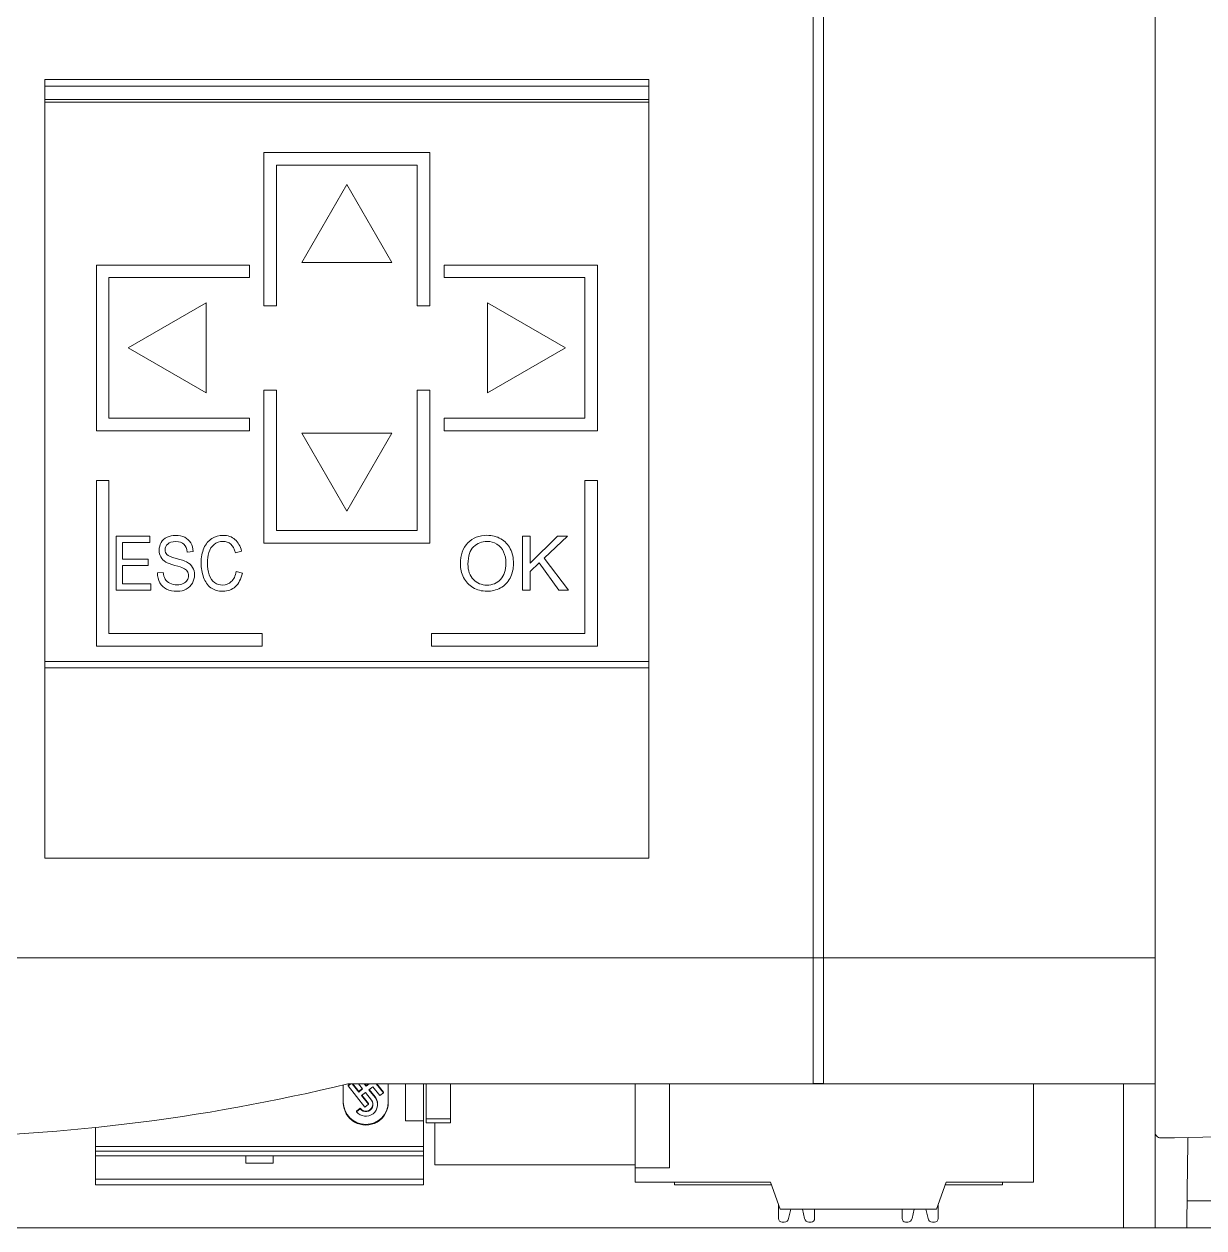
# Model space of a CAD drawing. Header units: millimetres. Extents: x 1359 to 3577, y 1333 to 3557.
# Drawn here: x 2563.6 to 2629.1, y 3183.1 to 3249.9 of the extents above; entities that cross this region are included whole.
import ezdxf

# ---------------------------------------------------------------- set-up
doc = ezdxf.new("R2010")
doc.units = ezdxf.units.MM
doc.set_wipeout_variables(frame=1)
doc.layers.add('000-PI-Oprema', color=30, linetype='Continuous', lineweight=5)
doc.layers.add('002-PI-Kabelska kanalica', color=150, linetype='Continuous')

# ---------------------------------------------------------------- blocks, each defined once
blk = doc.blocks.new('6ES7515-2AN03-0AB0')
blk.add_wipeout([(49766.655, 38535.913), (49836.455, 38535.913), (49836.456, 38388.913), (49766.656, 38388.913)])
at = {"layer": '000-PI-Oprema', "color": 0, "linetype": 'ByBlock', "lineweight": 0}
for p, q in [((49836.456, 38407.562), (49836.456, 38529.113)), ((49836.456, 38407.562), (49836.456, 38529.113)), ((49817.474, 38403.913), (49817.474, 38525.413)), ((49817.474, 38403.913), (49817.474, 38525.413)), ((49818.055, 38403.913), (49818.055, 38525.413)), ((49818.055, 38403.913), (49818.055, 38525.413)), ((49836.455, 38521.642), (49836.456, 38407.562)), ((49836.455, 38521.642), (49836.456, 38407.562)), ((49774.855, 38452.675), (49774.855, 38409.438)), ((49808.355, 38452.675), (49774.855, 38452.675)), ((49774.855, 38452.675), (49774.855, 38409.438)), ((49808.355, 38452.675), (49774.855, 38452.675)), ((49808.355, 38452.675), (49808.355, 38409.438)), ((49808.355, 38452.675), (49808.355, 38409.438)), ((49774.855, 38452.306), (49808.355, 38452.306)), ((49774.855, 38452.306), (49808.355, 38452.306)), ((49774.855, 38451.568), (49808.355, 38451.568)), ((49774.855, 38451.568), (49808.355, 38451.568)), ((49774.855, 38451.417), (49808.355, 38451.417)), ((49774.855, 38451.417), (49808.355, 38451.417)), ((49796.206, 38448.613), (49787.006, 38448.613)), ((49787.006, 38448.613), (49787.006, 38440.113)), ((49796.206, 38448.613), (49787.006, 38448.613)), ((49787.006, 38448.613), (49787.006, 38440.113)), ((49796.206, 38440.113), (49796.206, 38448.613)), ((49796.206, 38440.113), (49796.206, 38448.613)), ((49787.706, 38447.913), (49795.506, 38447.913)), ((49787.706, 38440.113), (49787.706, 38447.913)), ((49787.706, 38447.913), (49795.506, 38447.913)), ((49787.706, 38440.113), (49787.706, 38447.913)), ((49795.506, 38447.913), (49795.506, 38440.113)), ((49795.506, 38447.913), (49795.506, 38440.113)), ((49791.606, 38446.844), (49789.106, 38442.513)), ((49791.606, 38446.844), (49789.106, 38442.513)), ((49794.106, 38442.513), (49791.606, 38446.844)), ((49794.106, 38442.513), (49791.606, 38446.844)), ((49789.106, 38442.513), (49794.106, 38442.513)), ((49789.106, 38442.513), (49794.106, 38442.513)), ((49786.204, 38442.372), (49777.704, 38442.372)), ((49777.704, 38442.372), (49777.704, 38433.172)), ((49786.204, 38442.372), (49777.704, 38442.372)), ((49777.704, 38442.372), (49777.704, 38433.172)), ((49786.204, 38441.672), (49786.204, 38442.372)), ((49786.204, 38441.672), (49786.204, 38442.372)), ((49797.006, 38442.371), (49797.006, 38441.671)), ((49805.506, 38442.371), (49797.006, 38442.371)), ((49797.006, 38442.371), (49797.006, 38441.671)), ((49805.506, 38442.371), (49797.006, 38442.371)), ((49805.505, 38433.171), (49805.506, 38442.371)), ((49805.505, 38433.171), (49805.506, 38442.371)), ((49778.404, 38433.872), (49778.404, 38441.672)), ((49778.404, 38441.672), (49786.204, 38441.672)), ((49778.404, 38433.872), (49778.404, 38441.672)), ((49778.404, 38441.672), (49786.204, 38441.672)), ((49797.006, 38441.671), (49804.806, 38441.671)), ((49797.006, 38441.671), (49804.806, 38441.671)), ((49804.806, 38441.671), (49804.805, 38433.871)), ((49804.806, 38441.671), (49804.805, 38433.871)), ((49783.804, 38440.273), (49779.474, 38437.773)), ((49783.804, 38440.273), (49779.474, 38437.773)), ((49783.804, 38435.273), (49783.804, 38440.273)), ((49783.804, 38435.273), (49783.804, 38440.273)), ((49787.006, 38440.113), (49787.706, 38440.113)), ((49787.006, 38440.113), (49787.706, 38440.113)), ((49795.506, 38440.113), (49796.206, 38440.113)), ((49795.506, 38440.113), (49796.206, 38440.113)), ((49803.737, 38437.773), (49799.407, 38440.273)), ((49799.407, 38440.273), (49799.407, 38435.273)), ((49803.737, 38437.773), (49799.407, 38440.273)), ((49799.407, 38440.273), (49799.407, 38435.273)), ((49779.474, 38437.773), (49783.804, 38435.273)), ((49779.474, 38437.773), (49783.804, 38435.273)), ((49799.407, 38435.273), (49803.737, 38437.773)), ((49799.407, 38435.273), (49803.737, 38437.773)), ((49787.706, 38435.43), (49787.006, 38435.43)), ((49787.006, 38435.43), (49787.006, 38426.93)), ((49787.706, 38435.43), (49787.006, 38435.43)), ((49787.006, 38435.43), (49787.006, 38426.93)), ((49787.706, 38427.63), (49787.706, 38435.43)), ((49787.706, 38427.63), (49787.706, 38435.43)), ((49796.206, 38435.43), (49795.506, 38435.43)), ((49795.506, 38435.43), (49795.506, 38427.63)), ((49796.206, 38435.43), (49795.506, 38435.43)), ((49795.506, 38435.43), (49795.506, 38427.63)), ((49796.206, 38426.93), (49796.206, 38435.43)), ((49796.206, 38426.93), (49796.206, 38435.43)), ((49786.204, 38433.872), (49778.404, 38433.872)), ((49786.204, 38433.872), (49778.404, 38433.872)), ((49786.204, 38433.172), (49786.204, 38433.872)), ((49786.204, 38433.172), (49786.204, 38433.872)), ((49804.805, 38433.871), (49797.005, 38433.871)), ((49797.005, 38433.871), (49797.005, 38433.171)), ((49804.805, 38433.871), (49797.005, 38433.871)), ((49797.005, 38433.871), (49797.005, 38433.171)), ((49777.704, 38433.172), (49786.204, 38433.172)), ((49777.704, 38433.172), (49786.204, 38433.172)), ((49797.005, 38433.171), (49805.505, 38433.171)), ((49797.005, 38433.171), (49805.505, 38433.171)), ((49794.106, 38433.031), (49789.106, 38433.031)), ((49789.106, 38433.031), (49791.606, 38428.701)), ((49794.106, 38433.031), (49789.106, 38433.031)), ((49789.106, 38433.031), (49791.606, 38428.701)), ((49791.606, 38428.701), (49794.106, 38433.031)), ((49791.606, 38428.701), (49794.106, 38433.031)), ((49777.704, 38430.413), (49777.704, 38421.213)), ((49778.404, 38430.413), (49777.704, 38430.413)), ((49777.704, 38430.413), (49777.704, 38421.213)), ((49778.404, 38430.413), (49777.704, 38430.413)), ((49778.404, 38421.913), (49778.404, 38430.413)), ((49778.404, 38421.913), (49778.404, 38430.413)), ((49805.507, 38430.413), (49804.807, 38430.413)), ((49804.807, 38430.413), (49804.807, 38421.913)), ((49805.507, 38430.413), (49804.807, 38430.413)), ((49804.807, 38430.413), (49804.807, 38421.913)), ((49805.507, 38421.213), (49805.507, 38430.413)), ((49805.507, 38421.213), (49805.507, 38430.413)), ((49780.676, 38427.313), (49778.806, 38427.313)), ((49778.806, 38427.313), (49778.806, 38424.313)), ((49780.676, 38427.313), (49778.806, 38427.313)), ((49778.806, 38427.313), (49778.806, 38424.313)), ((49780.676, 38426.958), (49780.676, 38427.313)), ((49780.676, 38426.958), (49780.676, 38427.313)), ((49795.506, 38427.63), (49787.706, 38427.63)), ((49795.506, 38427.63), (49787.706, 38427.63)), ((49801.359, 38427.313), (49801.359, 38424.313)), ((49801.767, 38427.313), (49801.359, 38427.313)), ((49801.359, 38427.313), (49801.359, 38424.313)), ((49801.767, 38427.313), (49801.359, 38427.313)), ((49801.767, 38425.825), (49801.767, 38427.313)), ((49803.297, 38427.313), (49801.767, 38425.825)), ((49801.767, 38425.825), (49801.767, 38427.313)), ((49803.297, 38427.313), (49801.767, 38425.825)), ((49802.557, 38426.097), (49803.849, 38427.313)), ((49802.557, 38426.097), (49803.849, 38427.313)), ((49803.849, 38427.313), (49803.297, 38427.313)), ((49803.849, 38427.313), (49803.297, 38427.313)), ((49779.148, 38426.958), (49780.676, 38426.958)), ((49779.148, 38426.04), (49779.148, 38426.958)), ((49779.148, 38426.958), (49780.676, 38426.958)), ((49779.148, 38426.04), (49779.148, 38426.958)), ((49782.745, 38426.439), (49783.073, 38426.467)), ((49782.745, 38426.439), (49783.073, 38426.467)), ((49785.425, 38426.398), (49785.762, 38426.49)), ((49785.425, 38426.398), (49785.762, 38426.49)), ((49787.006, 38426.93), (49796.206, 38426.93)), ((49787.006, 38426.93), (49796.206, 38426.93)), ((49780.578, 38426.04), (49779.148, 38426.04)), ((49780.578, 38426.04), (49779.148, 38426.04)), ((49780.578, 38425.688), (49780.578, 38426.04)), ((49780.578, 38425.688), (49780.578, 38426.04)), ((49801.767, 38425.352), (49802.271, 38425.831)), ((49801.767, 38425.352), (49802.271, 38425.831)), ((49802.271, 38425.831), (49803.368, 38424.313)), ((49802.271, 38425.831), (49803.368, 38424.313)), ((49803.906, 38424.313), (49802.557, 38426.097)), ((49803.906, 38424.313), (49802.557, 38426.097)), ((49779.148, 38424.667), (49779.148, 38425.688)), ((49779.148, 38425.688), (49780.578, 38425.688)), ((49779.148, 38424.667), (49779.148, 38425.688)), ((49779.148, 38425.688), (49780.578, 38425.688)), ((49781.415, 38425.309), (49781.092, 38425.276)), ((49781.415, 38425.309), (49781.092, 38425.276)), ((49785.806, 38425.264), (49785.464, 38425.364)), ((49785.806, 38425.264), (49785.464, 38425.364)), ((49801.767, 38424.313), (49801.767, 38425.352)), ((49801.767, 38424.313), (49801.767, 38425.352)), ((49780.735, 38424.667), (49779.148, 38424.667)), ((49780.735, 38424.667), (49779.148, 38424.667)), ((49780.735, 38424.313), (49780.735, 38424.667)), ((49780.735, 38424.313), (49780.735, 38424.667)), ((49778.806, 38424.313), (49780.735, 38424.313)), ((49778.806, 38424.313), (49780.735, 38424.313)), ((49801.359, 38424.313), (49801.767, 38424.313)), ((49801.359, 38424.313), (49801.767, 38424.313)), ((49803.368, 38424.313), (49803.906, 38424.313)), ((49803.368, 38424.313), (49803.906, 38424.313)), ((49786.904, 38421.913), (49778.404, 38421.913)), ((49786.904, 38421.913), (49778.404, 38421.913)), ((49786.904, 38421.213), (49786.904, 38421.913)), ((49786.904, 38421.213), (49786.904, 38421.913)), ((49796.307, 38421.913), (49796.307, 38421.213)), ((49804.807, 38421.913), (49796.307, 38421.913)), ((49796.307, 38421.913), (49796.307, 38421.213)), ((49804.807, 38421.913), (49796.307, 38421.913)), ((49777.704, 38421.213), (49786.904, 38421.213)), ((49777.704, 38421.213), (49786.904, 38421.213)), ((49796.307, 38421.213), (49805.507, 38421.213)), ((49796.307, 38421.213), (49805.507, 38421.213)), ((49808.355, 38420.36), (49774.855, 38420.36)), ((49808.355, 38420.36), (49774.855, 38420.36)), ((49774.855, 38420.006), (49808.355, 38420.006)), ((49774.855, 38420.006), (49808.355, 38420.006)), ((49808.355, 38409.438), (49774.855, 38409.438)), ((49808.355, 38409.438), (49774.855, 38409.438)), ((49836.455, 38407.562), (49836.456, 38407.562)), ((49836.455, 38407.562), (49836.456, 38407.562)), ((49836.456, 38407.013), (49836.456, 38407.562)), ((49836.456, 38407.013), (49836.456, 38407.562)), ((49836.456, 38407.013), (49836.455, 38407.013)), ((49836.456, 38407.013), (49836.455, 38407.013)), ((49836.456, 38405.513), (49836.456, 38407.013)), ((49836.456, 38405.513), (49836.456, 38407.013)), ((49836.456, 38405.513), (49836.455, 38405.513)), ((49836.456, 38405.513), (49836.455, 38405.513)), ((49836.456, 38403.913), (49836.456, 38405.513)), ((49836.456, 38403.913), (49836.456, 38405.513)), ((49817.474, 38403.913), (49766.655, 38403.913)), ((49817.474, 38403.913), (49766.655, 38403.913)), ((49817.474, 38403.913), (49818.055, 38403.913)), ((49817.474, 38403.913), (49818.055, 38403.913)), ((49836.455, 38403.913), (49818.055, 38403.913)), ((49836.455, 38403.913), (49818.055, 38403.913)), ((49836.455, 38403.913), (49836.456, 38403.913)), ((49836.455, 38403.913), (49836.456, 38403.913)), ((49836.456, 38403.913), (49836.456, 38388.913)), ((49836.456, 38403.913), (49836.456, 38388.913)), ((49791.406, 38395.862), (49791.406, 38396.852)), ((49791.406, 38395.862), (49791.406, 38396.852)), ((49817.474, 38396.913), (49791.655, 38396.913)), ((49817.474, 38396.913), (49791.655, 38396.913)), ((49791.682, 38396.831), (49791.787, 38396.913)), ((49791.834, 38396.913), (49791.682, 38396.795)), ((49791.682, 38396.831), (49791.787, 38396.913)), ((49791.834, 38396.913), (49791.682, 38396.795)), ((49791.682, 38396.795), (49791.682, 38396.831)), ((49791.682, 38396.795), (49791.682, 38396.831)), ((49791.682, 38396.795), (49792.606, 38395.623)), ((49791.682, 38396.795), (49792.606, 38395.623)), ((49792.264, 38396.459), (49791.907, 38396.913)), ((49792.264, 38396.459), (49791.907, 38396.913)), ((49791.936, 38396.913), (49792.264, 38396.496)), ((49791.936, 38396.913), (49792.264, 38396.496)), ((49792.255, 38396.913), (49792.48, 38396.627)), ((49792.255, 38396.913), (49792.48, 38396.627)), ((49792.264, 38396.496), (49792.462, 38396.649)), ((49792.264, 38396.496), (49792.462, 38396.649)), ((49792.48, 38396.627), (49792.264, 38396.459)), ((49792.48, 38396.627), (49792.264, 38396.459)), ((49792.264, 38396.459), (49792.264, 38396.496)), ((49792.264, 38396.459), (49792.264, 38396.496)), ((49792.418, 38396.264), (49792.634, 38396.431)), ((49792.418, 38396.264), (49792.634, 38396.431)), ((49792.677, 38396.779), (49792.572, 38396.913)), ((49792.677, 38396.779), (49792.572, 38396.913)), ((49792.6, 38396.913), (49792.677, 38396.815)), ((49792.6, 38396.913), (49792.677, 38396.815)), ((49792.634, 38396.431), (49792.97, 38396.005)), ((49792.634, 38396.431), (49792.97, 38396.005)), ((49792.677, 38396.815), (49792.803, 38396.913)), ((49792.849, 38396.913), (49792.677, 38396.779)), ((49792.677, 38396.815), (49792.803, 38396.913)), ((49792.849, 38396.913), (49792.677, 38396.779)), ((49792.677, 38396.779), (49792.677, 38396.815)), ((49792.677, 38396.779), (49792.677, 38396.815)), ((49792.831, 38396.584), (49793.047, 38396.751)), ((49792.831, 38396.584), (49793.047, 38396.751)), ((49793.167, 38396.158), (49792.831, 38396.584)), ((49793.167, 38396.158), (49792.831, 38396.584)), ((49792.849, 38396.598), (49793.167, 38396.194)), ((49792.849, 38396.598), (49793.167, 38396.194)), ((49793.047, 38396.751), (49793.432, 38396.263)), ((49793.047, 38396.751), (49793.432, 38396.263)), ((49793.629, 38396.416), (49793.237, 38396.913)), ((49793.629, 38396.416), (49793.237, 38396.913)), ((49793.265, 38396.913), (49793.629, 38396.452)), ((49793.265, 38396.913), (49793.629, 38396.452)), ((49793.432, 38396.263), (49793.629, 38396.416)), ((49793.432, 38396.263), (49793.629, 38396.416)), ((49793.629, 38396.416), (49793.629, 38396.452)), ((49793.629, 38396.416), (49793.629, 38396.452)), ((49793.906, 38396.913), (49793.906, 38395.862)), ((49793.906, 38396.913), (49793.906, 38395.862)), ((49794.856, 38394.86), (49794.856, 38396.913)), ((49794.856, 38394.86), (49794.856, 38396.913)), ((49795.856, 38394.86), (49795.856, 38396.913)), ((49795.856, 38394.86), (49795.856, 38396.913)), ((49807.606, 38396.913), (49807.606, 38392.258)), ((49807.606, 38396.913), (49807.606, 38392.258)), ((49807.606, 38396.913), (49807.606, 38392.258)), ((49807.606, 38396.913), (49807.606, 38392.258)), ((49809.506, 38396.913), (49809.506, 38392.258)), ((49809.506, 38396.913), (49809.506, 38392.258)), ((49817.474, 38396.925), (49818.055, 38396.925)), ((49817.474, 38396.925), (49818.055, 38396.925)), ((49818.055, 38396.913), (49817.474, 38396.913)), ((49818.055, 38396.913), (49817.474, 38396.913)), ((49836.455, 38396.913), (49818.055, 38396.913)), ((49836.455, 38396.913), (49818.055, 38396.913)), ((49829.706, 38391.458), (49829.706, 38396.913)), ((49829.706, 38391.458), (49829.706, 38396.913)), ((49834.7, 38388.913), (49834.7, 38396.913)), ((49834.7, 38388.913), (49834.7, 38396.913)), ((49792.803, 38395.776), (49792.418, 38396.264)), ((49792.803, 38395.776), (49792.418, 38396.264)), ((49792.436, 38396.278), (49792.803, 38395.812)), ((49792.436, 38396.278), (49792.803, 38395.812)), ((49792.606, 38395.623), (49792.803, 38395.776)), ((49792.606, 38395.623), (49792.803, 38395.776)), ((49792.803, 38395.776), (49792.803, 38395.812)), ((49792.803, 38395.776), (49792.803, 38395.812)), ((49793.167, 38396.158), (49793.167, 38396.194)), ((49793.167, 38396.158), (49793.167, 38396.194)), ((49793.304, 38395.762), (49793.304, 38395.798)), ((49793.304, 38395.762), (49793.304, 38395.798)), ((49792.144, 38395.402), (49792.341, 38395.554)), ((49792.144, 38395.402), (49792.341, 38395.554)), ((49792.341, 38395.518), (49792.144, 38395.365)), ((49792.341, 38395.518), (49792.144, 38395.365)), ((49792.144, 38395.365), (49792.144, 38395.402)), ((49792.144, 38395.365), (49792.144, 38395.402)), ((49792.341, 38395.518), (49792.341, 38395.554)), ((49792.341, 38395.518), (49792.341, 38395.554)), ((49777.656, 38393.441), (49777.656, 38394.487)), ((49777.656, 38393.441), (49777.656, 38394.487)), ((49795.856, 38394.86), (49794.856, 38394.86)), ((49795.856, 38394.86), (49794.856, 38394.86)), ((49795.856, 38393.441), (49795.856, 38394.86)), ((49795.856, 38393.441), (49795.856, 38394.86)), ((49797.356, 38394.963), (49796.006, 38394.963)), ((49797.356, 38394.963), (49796.006, 38394.963)), ((49796.006, 38394.746), (49797.356, 38394.746)), ((49796.006, 38394.746), (49797.356, 38394.746)), ((49777.656, 38393.18), (49777.656, 38393.441)), ((49795.856, 38393.441), (49777.656, 38393.441)), ((49777.656, 38393.18), (49777.656, 38393.441)), ((49795.856, 38393.441), (49777.656, 38393.441)), ((49777.656, 38392.913), (49777.656, 38393.18)), ((49795.856, 38393.18), (49777.656, 38393.18)), ((49777.656, 38392.913), (49777.656, 38393.18)), ((49795.856, 38393.18), (49777.656, 38393.18)), ((49795.856, 38393.18), (49795.856, 38393.441)), ((49795.856, 38393.18), (49795.856, 38393.441)), ((49795.856, 38392.913), (49795.856, 38393.18)), ((49795.856, 38392.913), (49795.856, 38393.18)), ((49777.656, 38391.613), (49777.656, 38392.913)), ((49795.856, 38392.913), (49777.656, 38392.913)), ((49777.656, 38391.613), (49777.656, 38392.913)), ((49795.856, 38392.913), (49777.656, 38392.913)), ((49786.007, 38392.509), (49786.007, 38392.913)), ((49786.007, 38392.509), (49786.007, 38392.913)), ((49787.507, 38392.509), (49786.007, 38392.509)), ((49787.507, 38392.509), (49786.007, 38392.509)), ((49787.507, 38392.509), (49787.507, 38392.913)), ((49787.507, 38392.509), (49787.507, 38392.913)), ((49795.856, 38391.613), (49795.856, 38392.913)), ((49795.856, 38391.613), (49795.856, 38392.913)), ((49809.506, 38392.258), (49807.606, 38392.258)), ((49807.606, 38392.258), (49807.606, 38391.458)), ((49809.506, 38392.258), (49807.606, 38392.258)), ((49807.606, 38392.258), (49807.606, 38391.458)), ((49777.656, 38391.313), (49777.656, 38391.613)), ((49795.856, 38391.613), (49777.656, 38391.613)), ((49777.656, 38391.313), (49777.656, 38391.613)), ((49795.856, 38391.613), (49777.656, 38391.613)), ((49795.856, 38391.313), (49777.656, 38391.313)), ((49795.856, 38391.313), (49777.656, 38391.313)), ((49795.856, 38391.313), (49795.856, 38391.613)), ((49795.856, 38391.313), (49795.856, 38391.613)), ((49807.606, 38391.458), (49815.111, 38391.458)), ((49807.606, 38391.458), (49815.111, 38391.458)), ((49809.777, 38391.313), (49809.777, 38391.458)), ((49809.777, 38391.313), (49809.777, 38391.458)), ((49809.777, 38391.313), (49815.163, 38391.313)), ((49809.777, 38391.313), (49815.163, 38391.313)), ((49815.111, 38391.458), (49815.656, 38389.958)), ((49815.111, 38391.458), (49815.656, 38389.958)), ((49824.315, 38389.958), (49824.861, 38391.458)), ((49824.315, 38389.958), (49824.861, 38391.458)), ((49824.807, 38391.313), (49827.977, 38391.313)), ((49824.807, 38391.313), (49827.977, 38391.313)), ((49824.861, 38391.458), (49829.706, 38391.458)), ((49824.861, 38391.458), (49829.706, 38391.458)), ((49827.977, 38391.313), (49827.977, 38391.458)), ((49827.977, 38391.313), (49827.977, 38391.458)), ((49815.561, 38390.221), (49815.561, 38389.438)), ((49815.561, 38390.221), (49815.561, 38389.438)), ((49815.656, 38389.958), (49824.315, 38389.958)), ((49815.656, 38389.958), (49824.315, 38389.958)), ((49816.119, 38389.434), (49816.236, 38389.958)), ((49816.119, 38389.434), (49816.236, 38389.958)), ((49816.886, 38389.958), (49817.002, 38389.434)), ((49816.886, 38389.958), (49817.002, 38389.434)), ((49817.561, 38389.438), (49817.561, 38389.958)), ((49817.561, 38389.438), (49817.561, 38389.958)), ((49822.411, 38389.438), (49822.411, 38389.958)), ((49822.411, 38389.438), (49822.411, 38389.958)), ((49823.086, 38389.958), (49822.969, 38389.434)), ((49823.086, 38389.958), (49822.969, 38389.434)), ((49823.852, 38389.434), (49823.736, 38389.958)), ((49823.852, 38389.434), (49823.736, 38389.958)), ((49824.411, 38390.221), (49824.411, 38389.438)), ((49824.411, 38390.221), (49824.411, 38389.438)), ((49815.761, 38389.238), (49815.875, 38389.238)), ((49815.761, 38389.238), (49815.875, 38389.238)), ((49817.246, 38389.238), (49817.361, 38389.238)), ((49817.246, 38389.238), (49817.361, 38389.238)), ((49822.725, 38389.238), (49822.611, 38389.238)), ((49822.725, 38389.238), (49822.611, 38389.238)), ((49824.211, 38389.238), (49824.096, 38389.238)), ((49824.211, 38389.238), (49824.096, 38389.238)), ((49834.7, 38388.913), (49768.411, 38388.913)), ((49834.7, 38388.913), (49768.411, 38388.913)), ((49836.456, 38388.913), (49834.7, 38388.913)), ((49836.456, 38388.913), (49834.7, 38388.913))]:
    blk.add_line(p, q, dxfattribs=at)
for centre, radius, start, end in [((49766.655, 38499.579), 105.667, 270.16313, 283.68555), ((49766.655, 38499.579), 105.667, 270.16313, 283.68555), ((49815.761, 38389.438), 0.2, 180, 270), ((49815.761, 38389.438), 0.2, 180, 270), ((49815.875, 38389.488), 0.25, 270, 347.5), ((49815.875, 38389.488), 0.25, 270, 347.5), ((49817.246, 38389.488), 0.25, 192.5, 270), ((49817.246, 38389.488), 0.25, 192.5, 270), ((49817.361, 38389.438), 0.2, 270, 0), ((49817.361, 38389.438), 0.2, 270, 0), ((49822.611, 38389.438), 0.2, 180, 270), ((49822.611, 38389.438), 0.2, 180, 270), ((49822.725, 38389.488), 0.25, 270, 347.5), ((49822.725, 38389.488), 0.25, 270, 347.5), ((49824.096, 38389.488), 0.25, 192.5, 270), ((49824.096, 38389.488), 0.25, 192.5, 270), ((49824.211, 38389.438), 0.2, 270, 0), ((49824.211, 38389.438), 0.2, 270, 0)]:
    blk.add_arc(centre, radius, start, end, dxfattribs=at)
for centre, major_axis, start_param, end_param in [((49792.656, 38395.898), (1.25, 0), 3.141593, 6.283185), ((49792.656, 38395.898), (1.25, 0), 3.141593, 6.283185), ((49792.656, 38395.862), (-1.25, 0), 0, 3.141593), ((49792.656, 38395.862), (-1.25, 0), 0, 3.141593), ((49792.656, 38395.762), (0.649, 0), 3.804818, 6.94641), ((49792.656, 38395.762), (0.649, 0), 3.804818, 6.94641), ((49792.656, 38395.762), (-0.399, 0), 0.663225, 3.804818), ((49792.656, 38395.762), (-0.399, 0), 0.663225, 3.804818), ((49792.656, 38395.798), (0.399, 0), 3.804818, 6.237441), ((49792.656, 38395.798), (0.399, 0), 3.804818, 6.237441), ((49792.656, 38395.798), (-0.649, 0), 3.141549, 3.804818), ((49792.656, 38395.798), (-0.649, 0), 3.141549, 3.804818)]:
    blk.add_ellipse(centre, major_axis=major_axis, ratio=0.991445, start_param=start_param, end_param=end_param, dxfattribs=at)
for points, knots in [([(49783.073, 38426.467), (49783.067, 38426.644), (49783.025, 38426.801), (49782.867, 38427.079), (49782.755, 38427.184), (49782.462, 38427.328), (49782.293, 38427.364), (49781.927, 38427.364), (49781.769, 38427.329), (49781.484, 38427.193), (49781.376, 38427.093), (49781.228, 38426.83), (49781.191, 38426.688), (49781.191, 38426.399), (49781.221, 38426.274), (49781.342, 38426.052), (49781.434, 38425.959), (49781.558, 38425.884)], [0, 0, 0, 0, 0.136305, 0.136305, 0.27261, 0.27261, 0.408915, 0.408915, 0.532077, 0.532077, 0.655033, 0.655033, 0.777554, 0.777554, 0.888665, 0.888665, 1, 1, 1, 1]), ([(49783.073, 38426.467), (49783.067, 38426.644), (49783.025, 38426.801), (49782.867, 38427.079), (49782.755, 38427.184), (49782.462, 38427.328), (49782.293, 38427.364), (49781.927, 38427.364), (49781.769, 38427.329), (49781.484, 38427.193), (49781.376, 38427.093), (49781.228, 38426.83), (49781.191, 38426.688), (49781.191, 38426.399), (49781.221, 38426.274), (49781.342, 38426.052), (49781.434, 38425.959), (49781.558, 38425.884)], [0, 0, 0, 0, 0.136305, 0.136305, 0.27261, 0.27261, 0.408915, 0.408915, 0.532077, 0.532077, 0.655033, 0.655033, 0.777554, 0.777554, 0.888665, 0.888665, 1, 1, 1, 1]), ([(49785.762, 38426.49), (49785.692, 38426.767), (49785.569, 38426.982), (49785.217, 38427.288), (49784.999, 38427.364), (49784.512, 38427.364), (49784.303, 38427.303), (49783.923, 38427.062), (49783.777, 38426.885), (49783.571, 38426.42), (49783.519, 38426.148), (49783.519, 38425.548), (49783.565, 38425.281), (49783.748, 38424.781), (49783.88, 38424.59), (49784.23, 38424.327), (49784.456, 38424.262), (49785.004, 38424.262), (49785.232, 38424.347), (49785.605, 38424.69), (49785.734, 38424.938), (49785.806, 38425.264)], [0, 0, 0, 0, 0.116006, 0.116006, 0.231813, 0.231813, 0.333885, 0.333885, 0.435957, 0.435957, 0.538114, 0.538114, 0.631842, 0.631842, 0.725634, 0.725634, 0.819268, 0.819268, 0.909704, 0.909704, 1, 1, 1, 1]), ([(49785.762, 38426.49), (49785.692, 38426.767), (49785.569, 38426.982), (49785.217, 38427.288), (49784.999, 38427.364), (49784.512, 38427.364), (49784.303, 38427.303), (49783.923, 38427.062), (49783.777, 38426.885), (49783.571, 38426.42), (49783.519, 38426.148), (49783.519, 38425.548), (49783.565, 38425.281), (49783.748, 38424.781), (49783.88, 38424.59), (49784.23, 38424.327), (49784.456, 38424.262), (49785.004, 38424.262), (49785.232, 38424.347), (49785.605, 38424.69), (49785.734, 38424.938), (49785.806, 38425.264)], [0, 0, 0, 0, 0.116006, 0.116006, 0.231813, 0.231813, 0.333885, 0.333885, 0.435957, 0.435957, 0.538114, 0.538114, 0.631842, 0.631842, 0.725634, 0.725634, 0.819268, 0.819268, 0.909704, 0.909704, 1, 1, 1, 1]), ([(49800.672, 38426.613), (49800.552, 38426.85), (49800.377, 38427.035), (49799.921, 38427.3), (49799.665, 38427.366), (49798.946, 38427.365), (49798.592, 38427.225), (49798.043, 38426.661), (49797.906, 38426.272), (49797.906, 38425.51), (49797.964, 38425.261), (49798.082, 38425.025)], [0, 0, 0, 0, 0.170456, 0.170456, 0.341111, 0.341111, 0.601823, 0.601823, 0.862244, 0.862244, 1, 1, 1, 1]), ([(49800.672, 38426.613), (49800.552, 38426.85), (49800.377, 38427.035), (49799.921, 38427.3), (49799.665, 38427.366), (49798.946, 38427.365), (49798.592, 38427.225), (49798.043, 38426.661), (49797.906, 38426.272), (49797.906, 38425.51), (49797.964, 38425.261), (49798.082, 38425.025)], [0, 0, 0, 0, 0.170456, 0.170456, 0.341111, 0.341111, 0.601823, 0.601823, 0.862244, 0.862244, 1, 1, 1, 1]), ([(49781.234, 38424.737), (49781.324, 38424.578), (49781.448, 38424.459), (49781.764, 38424.301), (49781.96, 38424.262), (49782.379, 38424.262), (49782.545, 38424.3), (49782.841, 38424.458), (49782.954, 38424.567), (49783.111, 38424.85), (49783.151, 38425), (49783.151, 38425.321), (49783.115, 38425.463), (49782.971, 38425.71), (49782.861, 38425.813), (49782.606, 38425.947), (49782.415, 38426.011), (49781.859, 38426.157), (49781.687, 38426.228), (49781.554, 38426.367), (49781.521, 38426.456), (49781.521, 38426.688), (49781.568, 38426.794), (49781.757, 38426.97), (49781.908, 38427.014), (49782.314, 38427.014), (49782.464, 38426.965), (49782.667, 38426.772), (49782.727, 38426.628), (49782.745, 38426.439)], [0, 0, 0, 0, 0.098597, 0.098597, 0.197459, 0.197459, 0.275519, 0.275519, 0.353579, 0.353579, 0.431515, 0.431515, 0.510051, 0.510051, 0.588733, 0.588733, 0.642847, 0.642847, 0.697058, 0.697058, 0.752143, 0.752143, 0.815366, 0.815366, 0.878589, 0.878589, 0.939386, 0.939386, 1, 1, 1, 1]), ([(49781.234, 38424.737), (49781.324, 38424.578), (49781.448, 38424.459), (49781.764, 38424.301), (49781.96, 38424.262), (49782.379, 38424.262), (49782.545, 38424.3), (49782.841, 38424.458), (49782.954, 38424.567), (49783.111, 38424.85), (49783.151, 38425), (49783.151, 38425.321), (49783.115, 38425.463), (49782.971, 38425.71), (49782.861, 38425.813), (49782.606, 38425.947), (49782.415, 38426.011), (49781.859, 38426.157), (49781.687, 38426.228), (49781.554, 38426.367), (49781.521, 38426.456), (49781.521, 38426.688), (49781.568, 38426.794), (49781.757, 38426.97), (49781.908, 38427.014), (49782.314, 38427.014), (49782.464, 38426.965), (49782.667, 38426.772), (49782.727, 38426.628), (49782.745, 38426.439)], [0, 0, 0, 0, 0.098597, 0.098597, 0.197459, 0.197459, 0.275519, 0.275519, 0.353579, 0.353579, 0.431515, 0.431515, 0.510051, 0.510051, 0.588733, 0.588733, 0.642847, 0.642847, 0.697058, 0.697058, 0.752143, 0.752143, 0.815366, 0.815366, 0.878589, 0.878589, 0.939386, 0.939386, 1, 1, 1, 1]), ([(49785.194, 38424.793), (49785.06, 38424.665), (49784.899, 38424.601), (49784.549, 38424.601), (49784.402, 38424.648), (49784.132, 38424.836), (49784.032, 38424.979), (49783.904, 38425.359), (49783.872, 38425.582), (49783.872, 38426.035), (49783.899, 38426.227), (49784.007, 38426.599), (49784.102, 38426.748), (49784.368, 38426.969), (49784.534, 38427.024), (49784.906, 38427.024), (49785.049, 38426.974), (49785.277, 38426.775), (49785.365, 38426.616), (49785.425, 38426.398)], [0, 0, 0, 0, 0.155041, 0.155041, 0.281893, 0.281893, 0.40841, 0.40841, 0.534821, 0.534821, 0.633208, 0.633208, 0.731297, 0.731297, 0.829385, 0.829385, 0.914919, 0.914919, 1, 1, 1, 1]), ([(49785.194, 38424.793), (49785.06, 38424.665), (49784.899, 38424.601), (49784.549, 38424.601), (49784.402, 38424.648), (49784.132, 38424.836), (49784.032, 38424.979), (49783.904, 38425.359), (49783.872, 38425.582), (49783.872, 38426.035), (49783.899, 38426.227), (49784.007, 38426.599), (49784.102, 38426.748), (49784.368, 38426.969), (49784.534, 38427.024), (49784.906, 38427.024), (49785.049, 38426.974), (49785.277, 38426.775), (49785.365, 38426.616), (49785.425, 38426.398)], [0, 0, 0, 0, 0.155041, 0.155041, 0.281893, 0.281893, 0.40841, 0.40841, 0.534821, 0.534821, 0.633208, 0.633208, 0.731297, 0.731297, 0.829385, 0.829385, 0.914919, 0.914919, 1, 1, 1, 1]), ([(49798.082, 38425.025), (49798.2, 38424.788), (49798.372, 38424.602), (49798.829, 38424.33), (49799.089, 38424.262), (49799.646, 38424.262), (49799.895, 38424.323), (49800.357, 38424.57), (49800.536, 38424.752), (49800.788, 38425.232), (49800.851, 38425.504), (49800.851, 38426.109), (49800.791, 38426.377), (49800.672, 38426.613)], [0, 0, 0, 0, 0.176244, 0.176244, 0.352847, 0.352847, 0.515628, 0.515628, 0.678065, 0.678065, 0.840176, 0.840176, 1, 1, 1, 1]), ([(49798.082, 38425.025), (49798.2, 38424.788), (49798.372, 38424.602), (49798.829, 38424.33), (49799.089, 38424.262), (49799.646, 38424.262), (49799.895, 38424.323), (49800.357, 38424.57), (49800.536, 38424.752), (49800.788, 38425.232), (49800.851, 38425.504), (49800.851, 38426.109), (49800.791, 38426.377), (49800.672, 38426.613)], [0, 0, 0, 0, 0.176244, 0.176244, 0.352847, 0.352847, 0.515628, 0.515628, 0.678065, 0.678065, 0.840176, 0.840176, 1, 1, 1, 1]), ([(49800.133, 38424.916), (49799.936, 38424.706), (49799.683, 38424.601), (49799.075, 38424.601), (49798.825, 38424.705), (49798.425, 38425.121), (49798.326, 38425.406), (49798.326, 38426.219), (49798.43, 38426.542), (49798.638, 38426.734)], [0, 0, 0, 0, 0.238881, 0.238881, 0.472857, 0.472857, 0.707187, 0.707187, 1, 1, 1, 1]), ([(49800.133, 38424.916), (49799.936, 38424.706), (49799.683, 38424.601), (49799.075, 38424.601), (49798.825, 38424.705), (49798.425, 38425.121), (49798.326, 38425.406), (49798.326, 38426.219), (49798.43, 38426.542), (49798.638, 38426.734)], [0, 0, 0, 0, 0.238881, 0.238881, 0.472857, 0.472857, 0.707187, 0.707187, 1, 1, 1, 1]), ([(49798.638, 38426.734), (49798.846, 38426.928), (49799.094, 38427.024), (49799.586, 38427.024), (49799.769, 38426.974), (49800.095, 38426.773), (49800.219, 38426.632), (49800.389, 38426.268), (49800.431, 38426.055), (49800.431, 38425.424), (49800.332, 38425.126), (49800.133, 38424.916)], [0, 0, 0, 0, 0.235344, 0.235344, 0.401681, 0.401681, 0.568298, 0.568298, 0.735598, 0.735598, 1, 1, 1, 1]), ([(49798.638, 38426.734), (49798.846, 38426.928), (49799.094, 38427.024), (49799.586, 38427.024), (49799.769, 38426.974), (49800.095, 38426.773), (49800.219, 38426.632), (49800.389, 38426.268), (49800.431, 38426.055), (49800.431, 38425.424), (49800.332, 38425.126), (49800.133, 38424.916)], [0, 0, 0, 0, 0.235344, 0.235344, 0.401681, 0.401681, 0.568298, 0.568298, 0.735598, 0.735598, 1, 1, 1, 1]), ([(49781.558, 38425.884), (49781.653, 38425.825), (49781.819, 38425.763), (49782.294, 38425.631), (49782.448, 38425.582), (49782.626, 38425.503), (49782.703, 38425.444), (49782.797, 38425.303), (49782.821, 38425.221), (49782.821, 38425.034), (49782.796, 38424.949), (49782.699, 38424.792), (49782.624, 38424.73), (49782.425, 38424.64), (49782.309, 38424.618), (49782.031, 38424.618), (49781.899, 38424.648), (49781.664, 38424.766), (49781.577, 38424.844), (49781.466, 38425.036), (49781.43, 38425.159), (49781.415, 38425.309)], [0, 0, 0, 0, 0.066888, 0.066888, 0.133776, 0.133776, 0.23805, 0.23805, 0.341697, 0.341697, 0.444667, 0.444667, 0.547636, 0.547636, 0.6513, 0.6513, 0.767974, 0.767974, 0.884403, 0.884403, 1, 1, 1, 1]), ([(49781.558, 38425.884), (49781.653, 38425.825), (49781.819, 38425.763), (49782.294, 38425.631), (49782.448, 38425.582), (49782.626, 38425.503), (49782.703, 38425.444), (49782.797, 38425.303), (49782.821, 38425.221), (49782.821, 38425.034), (49782.796, 38424.949), (49782.699, 38424.792), (49782.624, 38424.73), (49782.425, 38424.64), (49782.309, 38424.618), (49782.031, 38424.618), (49781.899, 38424.648), (49781.664, 38424.766), (49781.577, 38424.844), (49781.466, 38425.036), (49781.43, 38425.159), (49781.415, 38425.309)], [0, 0, 0, 0, 0.066888, 0.066888, 0.133776, 0.133776, 0.23805, 0.23805, 0.341697, 0.341697, 0.444667, 0.444667, 0.547636, 0.547636, 0.6513, 0.6513, 0.767974, 0.767974, 0.884403, 0.884403, 1, 1, 1, 1]), ([(49817.474, 38396.913), (49817.474, 38397.046), (49817.474, 38397.179), (49817.474, 38399.513), (49817.474, 38401.713), (49817.474, 38403.913)], [0, 0, 0, 0, 0.057143, 0.057143, 1, 1, 1, 1]), ([(49817.474, 38396.913), (49817.474, 38397.046), (49817.474, 38397.179), (49817.474, 38399.513), (49817.474, 38401.713), (49817.474, 38403.913)], [0, 0, 0, 0, 0.057143, 0.057143, 1, 1, 1, 1]), ([(49818.055, 38396.913), (49818.055, 38397.046), (49818.055, 38397.179), (49818.055, 38399.513), (49818.055, 38401.713), (49818.055, 38403.913)], [0, 0, 0, 0, 0.057143, 0.057143, 1, 1, 1, 1]), ([(49818.055, 38396.913), (49818.055, 38397.046), (49818.055, 38397.179), (49818.055, 38399.513), (49818.055, 38401.713), (49818.055, 38403.913)], [0, 0, 0, 0, 0.057143, 0.057143, 1, 1, 1, 1]), ([(49836.455, 38403.913), (49836.455, 38401.713), (49836.455, 38399.513), (49836.455, 38397.179), (49836.455, 38397.046), (49836.455, 38396.913)], [0, 0, 0, 0, 0.942857, 0.942857, 1, 1, 1, 1]), ([(49836.455, 38403.913), (49836.455, 38401.713), (49836.455, 38399.513), (49836.455, 38397.179), (49836.455, 38397.046), (49836.455, 38396.913)], [0, 0, 0, 0, 0.942857, 0.942857, 1, 1, 1, 1]), ([(49796.006, 38394.746), (49796.006, 38394.746), (49796.006, 38394.764), (49796.006, 38394.841), (49796.006, 38394.918), (49796.006, 38394.963)], [0, 0, 0, 0, 0.365241, 0.68262, 1, 1, 1, 1]), ([(49796.006, 38394.746), (49796.006, 38394.746), (49796.006, 38394.764), (49796.006, 38394.841), (49796.006, 38394.918), (49796.006, 38394.963)], [0, 0, 0, 0, 0.365241, 0.68262, 1, 1, 1, 1]), ([(49797.356, 38394.746), (49797.356, 38394.746), (49797.356, 38394.764), (49797.356, 38394.841), (49797.356, 38394.918), (49797.356, 38394.963)], [0, 0, 0, 0, 0.365241, 0.68262, 1, 1, 1, 1]), ([(49797.356, 38394.746), (49797.356, 38394.746), (49797.356, 38394.764), (49797.356, 38394.841), (49797.356, 38394.918), (49797.356, 38394.963)], [0, 0, 0, 0, 0.365241, 0.68262, 1, 1, 1, 1])]:
    blk.add_open_spline(points, degree=3, knots=knots, dxfattribs=at)
for points, degree in [([(49781.092, 38425.276), (49781.097, 38425.076), (49781.144, 38424.896), (49781.234, 38424.737)], 3), ([(49781.092, 38425.276), (49781.097, 38425.076), (49781.144, 38424.896), (49781.234, 38424.737)], 3), ([(49785.464, 38425.364), (49785.417, 38425.112), (49785.327, 38424.922), (49785.194, 38424.793)], 3), ([(49785.464, 38425.364), (49785.417, 38425.112), (49785.327, 38424.922), (49785.194, 38424.793)], 3), ([(49796.006, 38394.963), (49796.006, 38395.694), (49796.006, 38396.344), (49796.006, 38396.913)], 3), ([(49796.006, 38394.963), (49796.006, 38395.694), (49796.006, 38396.344), (49796.006, 38396.913)], 3), ([(49797.356, 38394.963), (49797.356, 38395.694), (49797.356, 38396.344), (49797.356, 38396.913)], 3), ([(49797.356, 38394.963), (49797.356, 38395.694), (49797.356, 38396.344), (49797.356, 38396.913)], 3), ([(49796.489, 38392.413), (49796.489, 38393.182), (49796.489, 38393.959), (49796.489, 38394.746)], 3), ([(49796.489, 38392.413), (49796.489, 38393.182), (49796.489, 38393.959), (49796.489, 38394.746)], 3), ([(49807.606, 38392.413), (49796.489, 38392.413)], 1), ([(49807.606, 38392.413), (49796.489, 38392.413)], 1)]:
    blk.add_open_spline(points, degree=degree, dxfattribs=at)
blk = doc.blocks.new('6GK7542-1AX00-0XE0')
blk.add_wipeout([(49640.319, 38537.731), (49675.119, 38537.731), (49675.119, 38398.731), (49673.263, 38398.731), (49673.361, 38390.731), (49640.319, 38390.731)])
at = {"layer": '000-PI-Oprema', "color": 0, "linetype": 'ByBlock', "lineweight": 0}
for p, q in [((49640.319, 38405.731), (49640.319, 38396.031)), ((49642.089, 38392.231), (49673.348, 38392.231)), ((49641.773, 38390.731), (49640.319, 38390.731)), ((49641.773, 38390.731), (49673.664, 38390.731))]:
    blk.add_line(p, q, dxfattribs=at)
for centre, radius, start, end in [((49640.319, 38501.398), 105.666, 270.16313, 283.68556), ((49640.619, 38396.031), 0.3, 225.08157, 270.16313)]:
    blk.add_arc(centre, radius, start, end, dxfattribs=at)
for points in [[(49640.319, 38537.731), (49640.319, 38493.349), (49640.319, 38449.584), (49640.319, 38405.731)], [(49640.319, 38396.031), (49640.319, 38395.952), (49640.35, 38395.875), (49640.407, 38395.819)], [(49640.319, 38391.131), (49640.319, 38391.131), (49640.319, 38391.21), (49640.319, 38391.355)]]:
    blk.add_open_spline(points, degree=3, dxfattribs=at)
for points, knots in [([(49640.319, 38395.961), (49640.319, 38395.55), (49640.319, 38394.176), (49640.319, 38392.518), (49640.319, 38390.731)], [0, 0, 0, 0, 0.298892, 1, 1, 1, 1]), ([(49642.135, 38395.747), (49642.13, 38395.355), (49642.112, 38394.014), (49642.091, 38392.407), (49642.076, 38390.731)], [0.0109519, 0.0109519, 0.0109519, 0.0109519, 0.3008161, 1, 1, 1, 1])]:
    blk.add_open_spline(points, degree=3, knots=knots, dxfattribs=at)
blk = doc.blocks.new('6ES7590-1AB60-0AA0')
for p, q in [((4169.23, 2946.264), (4169.23, 2907.264)), ((4171.23, 2905.264), (4237.23, 2905.264)), ((4304.23, 2880.414), (4144.23, 2880.414)), ((4304.23, 2880.114), (4144.23, 2880.114)), ((4304.23, 2862.577), (4144.23, 2862.577)), ((4144.23, 2862.077), (4304.23, 2862.077)), ((4304.23, 2862.029), (4144.23, 2862.029)), ((4304.23, 2861.756), (4144.23, 2861.756)), ((4144.23, 2861.582), (4304.23, 2861.582)), ((4304.23, 2859.831), (4144.23, 2859.831)), ((4304.23, 2859.722), (4144.23, 2859.722)), ((4304.23, 2859.72), (4144.23, 2859.72)), ((4304.23, 2859.686), (4144.23, 2859.686)), ((4304.23, 2859.578), (4144.23, 2859.578)), ((4304.23, 2859.577), (4144.23, 2859.577)), ((4304.23, 2859.543), (4144.23, 2859.543)), ((4304.23, 2859.435), (4144.23, 2859.435)), ((4304.23, 2859.433), (4144.23, 2859.433)), ((4304.23, 2859.399), (4144.23, 2859.399)), ((4304.23, 2859.291), (4144.23, 2859.291)), ((4304.23, 2859.289), (4144.23, 2859.289)), ((4304.23, 2859.255), (4144.23, 2859.255)), ((4304.23, 2859.148), (4144.23, 2859.148)), ((4304.23, 2859.146), (4144.23, 2859.146)), ((4304.23, 2859.112), (4144.23, 2859.112)), ((4304.23, 2859.004), (4144.23, 2859.004)), ((4304.23, 2859.002), (4144.23, 2859.002)), ((4304.23, 2858.968), (4144.23, 2858.968)), ((4304.23, 2858.86), (4144.23, 2858.86)), ((4304.23, 2858.859), (4144.23, 2858.859)), ((4304.23, 2858.825), (4144.23, 2858.825)), ((4304.23, 2858.717), (4144.23, 2858.717)), ((4304.23, 2858.715), (4144.23, 2858.715)), ((4304.23, 2858.681), (4144.23, 2858.681)), ((4304.23, 2858.457), (4144.23, 2858.457)), ((4304.23, 2858.184), (4144.23, 2858.184)), ((4304.23, 2858.072), (4144.23, 2858.072)), ((4304.23, 2857.935), (4144.23, 2857.935)), ((4304.23, 2856.944), (4144.23, 2856.944)), ((4304.23, 2845.714), (4144.23, 2845.714)), ((4304.23, 2845.414), (4144.23, 2845.414))]:
    blk.add_line(p, q)
blk.add_arc((4171.23, 2907.264), 2, 180, 270)

msp = doc.modelspace()

# ---------------------------------------------------------------- block references
msp.add_blockref('6ES7590-1AB60-0AA0', (-1597.659, 337.669))

# ---------------------------------------------------------------- next in the draw order: block references
at = {"layer": '002-PI-Kabelska kanalica', "color": 0, "linetype": 'ByBlock', "lineweight": 0}
msp.add_blockref('6ES7515-2AN03-0AB0', (-47210.084, -35205.83), dxfattribs=at)

# ---------------------------------------------------------------- next in the draw order: block references
msp.add_blockref('6GK7542-1AX00-0XE0', (-47013.947, -35207.648), dxfattribs=at)

doc.saveas('drawing.dxf')
